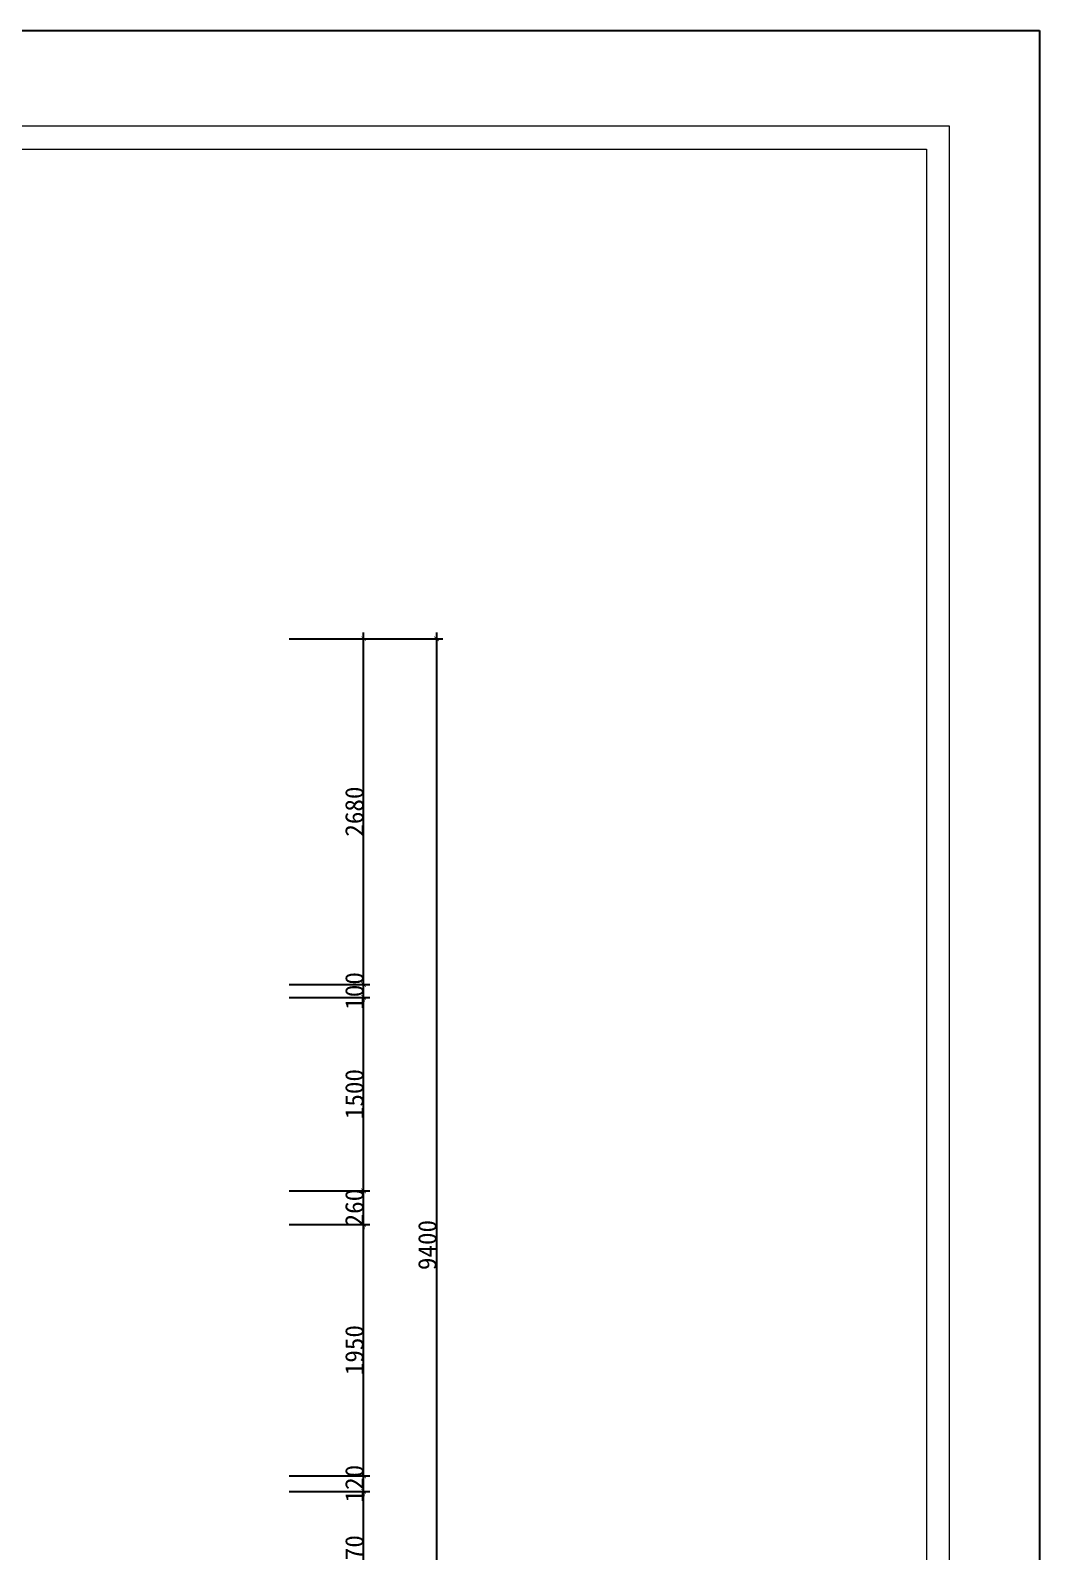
# Model space of a CAD drawing. Header units: inches. Extents: x 1174834 to 1369688, y -175882 to -108740.
# Drawn here: x 1254858 to 1262684, y -139842 to -128049 of the extents above; entities that cross this region are included whole.
import ezdxf

# ---------------------------------------------------------------- set-up
doc = ezdxf.new("R2010")
doc.units = ezdxf.units.IN
doc.header["$LTSCALE"] = 500
doc.header["$MEASUREMENT"] = 0
doc.layers.add('SH-尺寸标注', color=32, linetype='Continuous')
doc.layers.add('WALL', color=255, linetype='Continuous')
doc.layers.add('填充线', color=143, linetype='Continuous', lineweight=9)
doc.dimstyles.new('D_20_2.35', dxfattribs={"dimtxt": 142.857143, "dimasz": 35.714286, "dimexe": 47.619048, "dimexo": 0, "dimgap": 0, "dimtad": 1, "dimdec": 0, "dimzin": 1, "dimdsep": 46, "dimtxsty": 'Standard', "dimblk": 'ARCHTICK', "dimcen": 0.09, "dimdle": 47.619048, "dimclrd": 252, "dimclre": 252, "dimclrt": 134, "dimadec": 0, "dimazin": 0, "dimtfac": 1, "dimtdec": 4, "dimtix": 1, "dimtmove": 2, "dimatfit": 3, "dimfxl": 1, "dimtolj": 1, "dimtzin": 0, "dimarcsym": 0})

# ---------------------------------------------------------------- blocks, each defined once
blk = doc.blocks.new('_ArchTick')
at = {"color": 0, "linetype": 'ByBlock', "const_width": 0.15}
blk.add_lwpolyline([(-0.5, -0.5), (0.5, 0.5)], dxfattribs=at)
blk = doc.blocks.new('*D373')
at = {"layer": 'Defpoints', "color": 0, "linetype": 'Continuous', "transparency": 16777216}
for p in [(1256865, -139375), (1257442, -139375), (1256865, -140345)]:
    blk.add_point(p, dxfattribs=at)
at = {"layer": 'SH-尺寸标注', "color": 252, "linetype": 'Continuous', "lineweight": -2, "transparency": 16777216}
for p, q in [((1256865, -139375), (1257490, -139375)), ((1257442, -140392), (1257442, -139327)), ((1256865, -140345), (1257490, -140345))]:
    blk.add_line(p, q, dxfattribs=at)
at = {"layer": 'SH-尺寸标注', "color": 252, "linetype": 'Continuous', "lineweight": -2, "transparency": 16777216, "xscale": 35.71428581050463, "yscale": 35.71428581050463, "zscale": 35.71428581050463}
for p, rotation in [((1257442, -139375), 90), ((1257442, -140345), 270)]:
    blk.add_blockref('_ArchTick', p, dxfattribs=dict(at, rotation=rotation))
at = {"layer": 'SH-尺寸标注', "color": 134, "linetype": 'Continuous', "transparency": 16777216, "insert": (1257371, -139860), "char_height": 142.9, "attachment_point": 5, "rotation": 90}
blk.add_mtext('\\A1;970', dxfattribs=at)
blk = doc.blocks.new('*D374')
at = {"layer": 'Defpoints', "color": 0, "linetype": 'Continuous', "transparency": 16777216}
for p in [(1256865, -139255), (1257442, -139255), (1256865, -139375)]:
    blk.add_point(p, dxfattribs=at)
at = {"layer": 'SH-尺寸标注', "color": 252, "linetype": 'Continuous', "lineweight": -2, "transparency": 16777216}
for p, q in [((1256865, -139255), (1257490, -139255)), ((1257442, -139255), (1257442, -139219)), ((1257442, -139375), (1257442, -139255)), ((1256865, -139375), (1257490, -139375)), ((1257442, -139375), (1257442, -139411))]:
    blk.add_line(p, q, dxfattribs=at)
at = {"layer": 'SH-尺寸标注', "color": 252, "linetype": 'Continuous', "lineweight": -2, "transparency": 16777216, "xscale": 35.71428581050463, "yscale": 35.71428581050463, "zscale": 35.71428581050463}
for p, rotation in [((1257442, -139255), 270), ((1257442, -139375), 90)]:
    blk.add_blockref('_ArchTick', p, dxfattribs=dict(at, rotation=rotation))
at = {"layer": 'SH-尺寸标注', "color": 134, "linetype": 'Continuous', "transparency": 16777216, "insert": (1257371, -139315), "char_height": 142.9, "attachment_point": 5, "rotation": 90}
blk.add_mtext('\\A1;120', dxfattribs=at)
blk = doc.blocks.new('*D375')
at = {"layer": 'Defpoints', "color": 0, "linetype": 'Continuous', "transparency": 16777216}
for p in [(1256865, -137305), (1257442, -137305), (1256865, -139255)]:
    blk.add_point(p, dxfattribs=at)
at = {"layer": 'SH-尺寸标注', "color": 252, "linetype": 'Continuous', "lineweight": -2, "transparency": 16777216}
for p, q in [((1257442, -139302), (1257442, -137257)), ((1256865, -137305), (1257490, -137305)), ((1256865, -139255), (1257490, -139255))]:
    blk.add_line(p, q, dxfattribs=at)
at = {"layer": 'SH-尺寸标注', "color": 252, "linetype": 'Continuous', "lineweight": -2, "transparency": 16777216, "xscale": 35.71428581050463, "yscale": 35.71428581050463, "zscale": 35.71428581050463}
for p, rotation in [((1257442, -137305), 90), ((1257442, -139255), 270)]:
    blk.add_blockref('_ArchTick', p, dxfattribs=dict(at, rotation=rotation))
at = {"layer": 'SH-尺寸标注', "color": 134, "linetype": 'Continuous', "transparency": 16777216, "insert": (1257371, -138280), "char_height": 142.9, "attachment_point": 5, "rotation": 90}
blk.add_mtext('\\A1;1950', dxfattribs=at)
blk = doc.blocks.new('*D376')
at = {"layer": 'Defpoints', "color": 0, "linetype": 'Continuous', "transparency": 16777216}
for p in [(1256865, -137045), (1257442, -137045), (1256865, -137305)]:
    blk.add_point(p, dxfattribs=at)
at = {"layer": 'SH-尺寸标注', "color": 252, "linetype": 'Continuous', "lineweight": -2, "transparency": 16777216}
for p, q in [((1257442, -137045), (1257442, -137009)), ((1256865, -137045), (1257490, -137045)), ((1257442, -137305), (1257442, -137045)), ((1256865, -137305), (1257490, -137305)), ((1257442, -137305), (1257442, -137341))]:
    blk.add_line(p, q, dxfattribs=at)
at = {"layer": 'SH-尺寸标注', "color": 252, "linetype": 'Continuous', "lineweight": -2, "transparency": 16777216, "xscale": 35.71428581050463, "yscale": 35.71428581050463, "zscale": 35.71428581050463}
for p, rotation in [((1257442, -137045), 270), ((1257442, -137305), 90)]:
    blk.add_blockref('_ArchTick', p, dxfattribs=dict(at, rotation=rotation))
at = {"layer": 'SH-尺寸标注', "color": 134, "linetype": 'Continuous', "transparency": 16777216, "insert": (1257371, -137175), "char_height": 142.9, "attachment_point": 5, "rotation": 90}
blk.add_mtext('\\A1;260', dxfattribs=at)
blk = doc.blocks.new('*D377')
at = {"layer": 'Defpoints', "color": 0, "linetype": 'Continuous', "transparency": 16777216}
for p in [(1256865, -135545), (1257442, -135545), (1256865, -137045)]:
    blk.add_point(p, dxfattribs=at)
at = {"layer": 'SH-尺寸标注', "color": 252, "linetype": 'Continuous', "lineweight": -2, "transparency": 16777216}
for p, q in [((1256865, -135545), (1257490, -135545)), ((1257442, -137092), (1257442, -135497)), ((1256865, -137045), (1257490, -137045))]:
    blk.add_line(p, q, dxfattribs=at)
at = {"layer": 'SH-尺寸标注', "color": 252, "linetype": 'Continuous', "lineweight": -2, "transparency": 16777216, "xscale": 35.71428581050463, "yscale": 35.71428581050463, "zscale": 35.71428581050463}
for p, rotation in [((1257442, -135545), 90), ((1257442, -137045), 270)]:
    blk.add_blockref('_ArchTick', p, dxfattribs=dict(at, rotation=rotation))
at = {"layer": 'SH-尺寸标注', "color": 134, "linetype": 'Continuous', "transparency": 16777216, "insert": (1257371, -136295), "char_height": 142.9, "attachment_point": 5, "rotation": 90}
blk.add_mtext('\\A1;1500', dxfattribs=at)
blk = doc.blocks.new('*D378')
at = {"layer": 'Defpoints', "color": 0, "linetype": 'Continuous', "transparency": 16777216}
for p in [(1256865, -135445), (1257442, -135445), (1256865, -135545)]:
    blk.add_point(p, dxfattribs=at)
at = {"layer": 'SH-尺寸标注', "color": 252, "linetype": 'Continuous', "lineweight": -2, "transparency": 16777216}
for p, q in [((1256865, -135445), (1257490, -135445)), ((1257442, -135445), (1257442, -135409)), ((1257442, -135545), (1257442, -135445)), ((1256865, -135545), (1257490, -135545)), ((1257442, -135545), (1257442, -135581))]:
    blk.add_line(p, q, dxfattribs=at)
at = {"layer": 'SH-尺寸标注', "color": 252, "linetype": 'Continuous', "lineweight": -2, "transparency": 16777216, "xscale": 35.71428581050463, "yscale": 35.71428581050463, "zscale": 35.71428581050463}
for p, rotation in [((1257442, -135445), 270), ((1257442, -135545), 90)]:
    blk.add_blockref('_ArchTick', p, dxfattribs=dict(at, rotation=rotation))
at = {"layer": 'SH-尺寸标注', "color": 134, "linetype": 'Continuous', "transparency": 16777216, "insert": (1257371, -135495), "char_height": 142.9, "attachment_point": 5, "rotation": 90}
blk.add_mtext('\\A1;100', dxfattribs=at)
blk = doc.blocks.new('*D379')
at = {"layer": 'Defpoints', "color": 0, "linetype": 'Continuous', "transparency": 16777216}
for p in [(1256865, -132765), (1257442, -132765), (1256865, -135445)]:
    blk.add_point(p, dxfattribs=at)
at = {"layer": 'SH-尺寸标注', "color": 252, "linetype": 'Continuous', "lineweight": -2, "transparency": 16777216}
for p, q in [((1256865, -132765), (1257490, -132765)), ((1257442, -135492), (1257442, -132717)), ((1256865, -135445), (1257490, -135445))]:
    blk.add_line(p, q, dxfattribs=at)
at = {"layer": 'SH-尺寸标注', "color": 252, "linetype": 'Continuous', "lineweight": -2, "transparency": 16777216, "xscale": 35.71428581050463, "yscale": 35.71428581050463, "zscale": 35.71428581050463}
for p, rotation in [((1257442, -132765), 90), ((1257442, -135445), 270)]:
    blk.add_blockref('_ArchTick', p, dxfattribs=dict(at, rotation=rotation))
at = {"layer": 'SH-尺寸标注', "color": 134, "linetype": 'Continuous', "transparency": 16777216, "insert": (1257371, -134105), "char_height": 142.9, "attachment_point": 5, "rotation": 90}
blk.add_mtext('\\A1;2680', dxfattribs=at)
blk = doc.blocks.new('*D380')
at = {"layer": 'Defpoints', "color": 0, "linetype": 'Continuous', "transparency": 16777216}
for p in [(1256865, -132765), (1256865, -142165), (1258008, -142165)]:
    blk.add_point(p, dxfattribs=at)
at = {"layer": 'SH-尺寸标注', "color": 252, "linetype": 'Continuous', "lineweight": -2, "transparency": 16777216}
for p, q in [((1256865, -132765), (1258056, -132765)), ((1258008, -132717), (1258008, -142212)), ((1256865, -142165), (1258056, -142165))]:
    blk.add_line(p, q, dxfattribs=at)
at = {"layer": 'SH-尺寸标注', "color": 252, "linetype": 'Continuous', "lineweight": -2, "transparency": 16777216, "xscale": 35.71428581050463, "yscale": 35.71428581050463, "zscale": 35.71428581050463}
for p, rotation in [((1258008, -132765), 90), ((1258008, -142165), 270)]:
    blk.add_blockref('_ArchTick', p, dxfattribs=dict(at, rotation=rotation))
at = {"layer": 'SH-尺寸标注', "color": 134, "linetype": 'Continuous', "transparency": 16777216, "insert": (1257937, -137465), "char_height": 142.9, "attachment_point": 5, "rotation": 90}
blk.add_mtext('\\A1;9400', dxfattribs=at)
blk = doc.blocks.new('JNNJ')
at = {"layer": 'WALL', "color": 8, "ltscale": 0.5}
for p, q in [((283797, -80914), (283797, -98160)), ((308185, -80914), (283797, -80914))]:
    blk.add_line(p, q, dxfattribs=at)
at = {"layer": '填充线'}
for p, q in [((284431, -81588), (307456, -81588)), ((284431, -97537), (284431, -81588)), ((284594, -81751), (284594, -97374)), ((307293, -81751), (284594, -81751))]:
    blk.add_line(p, q, dxfattribs=at)
blk = doc.blocks.new('HHYT')
blk.add_blockref('JNNJ', (99287, -17246))

msp = doc.modelspace()

# ---------------------------------------------------------------- block references
at = {"xscale": -1.1, "yscale": 1.1, "zscale": 1.1}
msp.add_blockref('HHYT', (1684076.3, -20073.4), dxfattribs=at)

# ---------------------------------------------------------------- dimensions: what is measured, and where the dimension line sits
at = {"layer": 'SH-尺寸标注', "color": 252, "linetype": 'Continuous'}
for base, p1, p2, picture, middle in [((1257442.4, -132764.8), (1256864.9, -135444.8), (1256864.9, -132764.8), '*D379', (1257370.9, -134104.8)), ((1257442.4, -135444.8), (1256864.9, -135544.8), (1256864.9, -135444.8), '*D378', (1257370.9, -135494.8)), ((1257442.4, -135544.8), (1256864.9, -137044.8), (1256864.9, -135544.8), '*D377', (1257370.9, -136294.8)), ((1257442.4, -137044.8), (1256864.9, -137304.8), (1256864.9, -137044.8), '*D376', (1257370.9, -137174.8)), ((1257442.4, -137304.8), (1256864.9, -139254.8), (1256864.9, -137304.8), '*D375', (1257370.9, -138279.8)), ((1257442.4, -139254.8), (1256864.9, -139374.8), (1256864.9, -139254.8), '*D374', (1257370.9, -139314.8)), ((1257442.4, -139374.8), (1256864.9, -140344.8), (1256864.9, -139374.8), '*D373', (1257370.9, -139859.8))]:
    dim = msp.add_linear_dim(base=base, p1=p1, p2=p2, angle=270, dimstyle='D_20_2.35', dxfattribs=at)
    dim.commit()
    dim.dimension.update_dxf_attribs({"geometry": picture, "text_midpoint": middle})
dim = msp.add_aligned_dim(p1=(1256864.9, -132764.8), p2=(1256864.9, -142164.8), distance=1143.4, dimstyle='D_20_2.35', dxfattribs=at)
dim.commit()
dim.dimension.update_dxf_attribs({"geometry": '*D380', "text_midpoint": (1257936.9, -137464.8)})

doc.saveas('drawing.dxf')
